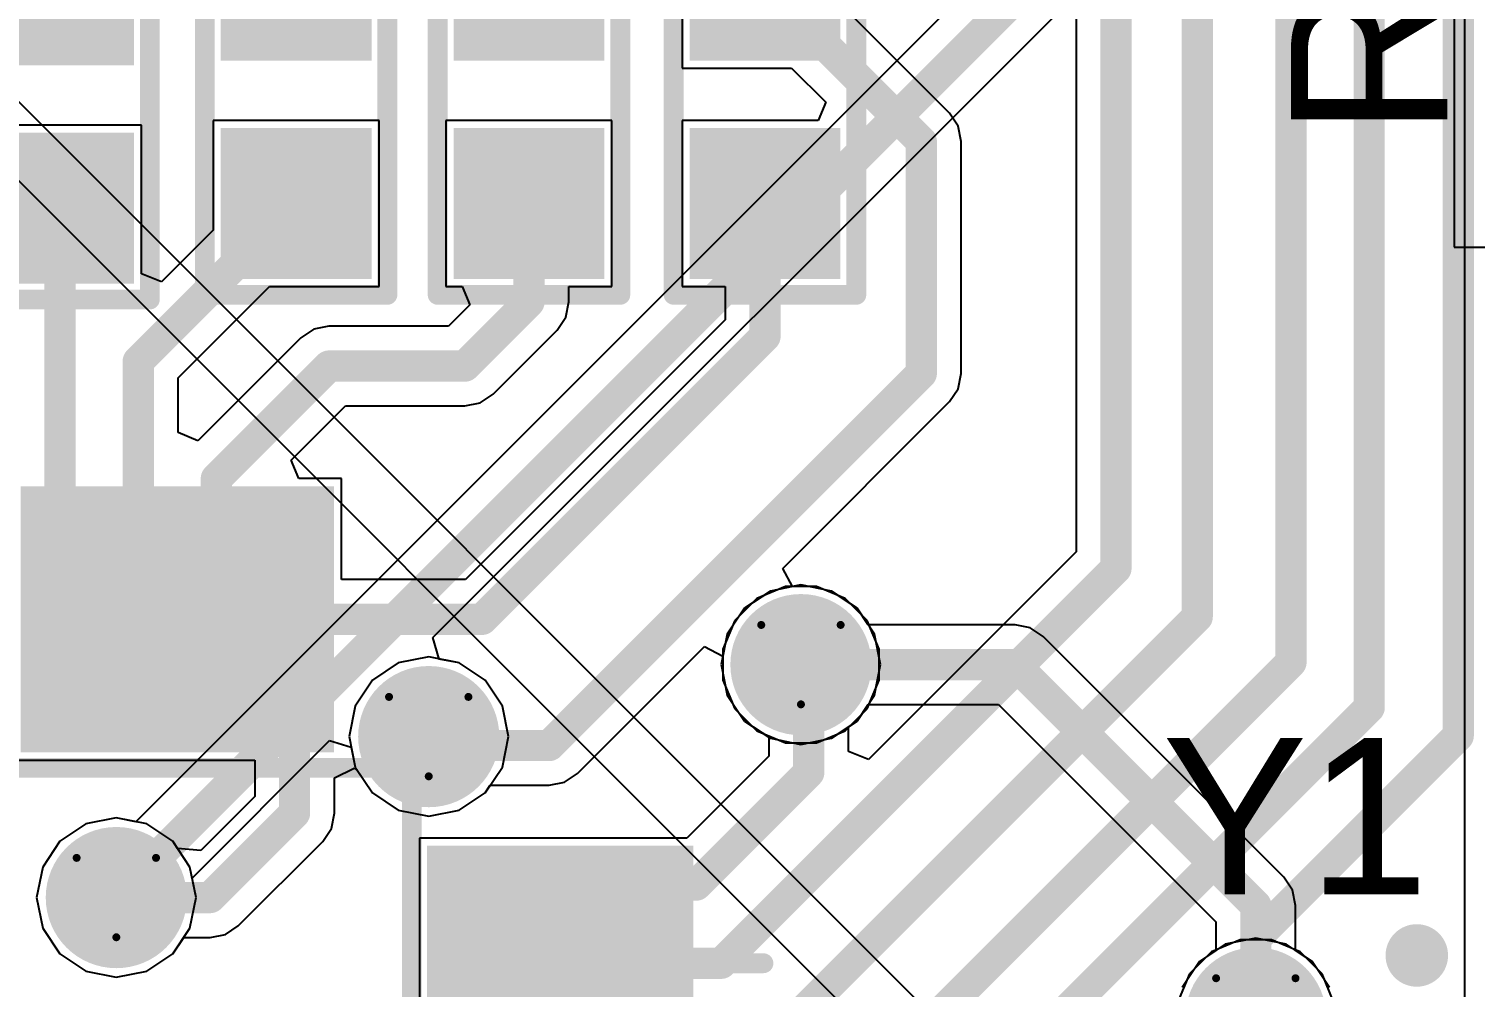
# Model space of a CAD drawing. Header units: inches. Extents: x -3 to 423, y -3 to 110.
# Drawn here: x 43.56 to 52.81, y 15.64 to 21.77 of the extents above; entities that cross this region are included whole.
import ezdxf

# ---------------------------------------------------------------- set-up
doc = ezdxf.new("R2010")
doc.units = ezdxf.units.IN
for name, color, linetype in [('Bottom Layer', 5, 'Continuous'), ('Bottom Solder', 6, 'Continuous'), ('Drill Drawing', 1, 'Continuous'), ('Mechanical 16', 56, 'Continuous'), ('Mechanical 6', 56, 'Continuous'), ('Mid Layer', 16, 'Continuous'), ('Mid Layer 2', 76, 'Continuous'), ('Top Layer', 1, 'Continuous'), ('Top Overlay', 2, 'Continuous'), ('Top Paste', 8, 'Continuous'), ('Top Solder', 216, 'Continuous'), ('Via Holes', 16, 'Continuous')]:
    doc.layers.add(name, color=color, linetype=linetype)
doc.styles.add('Arial', font='', dxfattribs={"height": 0.2})
doc.styles.get('Arial').set_extended_font_data('Arial')

# ---------------------------------------------------------------- blocks, each defined once
blk = doc.blocks.new('0603C_TBD_109')
at = {"layer": 'Top Layer'}
for points in [[(-0.381, 0.381), (0.381, 0.381), (0.381, -0.381), (-0.381, -0.381)], [(1.016, 0.381), (1.778, 0.381), (1.778, -0.381), (1.016, -0.381)]]:
    blk.add_hatch(color=1, dxfattribs=at).paths.add_polyline_path(points)
at = {"layer": 'Top Paste'}
for points in [[(-0.381, 0.381), (0.381, 0.381), (0.381, -0.381), (-0.381, -0.381)], [(1.016, 0.381), (1.778, 0.381), (1.778, -0.381), (1.016, -0.381)]]:
    blk.add_hatch(color=8, dxfattribs=at).paths.add_polyline_path(points)
at = {"layer": 'Top Solder'}
for points in [[(-0.4826, 0.4826), (0.4826, 0.4826), (0.4826, -0.4826), (-0.4826, -0.4826)], [(0.9144, 0.4826), (1.8796, 0.4826), (1.8796, -0.4826), (0.9144, -0.4826)]]:
    blk.add_hatch(color=216, dxfattribs=at).paths.add_polyline_path(points)
at = {"layer": 'Top Overlay'}
for points in [[(-0.5842, 0.5842, 0.127, 0.127, 0), (-0.5842, -0.5842, 0.127, 0.127, 0)], [(-0.5842, 0.5842, 0.127, 0.127, 0), (1.9812, 0.5842, 0.127, 0.127, 0)], [(1.9812, 0.5842, 0.127, 0.127, 0), (1.9812, -0.5842, 0.127, 0.127, 0)], [(-0.5842, -0.5842, 0.127, 0.127, 0), (1.9812, -0.5842, 0.127, 0.127, 0)]]:
    blk.add_lwpolyline(points, format="xyseb", dxfattribs=at)
for points in [[(-0.61595, 0.5842, 0.0635, 0.0635, 1), (-0.55245, 0.5842, 0.0635, 0.0635, 1)], [(-0.61595, 0.5842, 0.0635, 0.0635, 1), (-0.55245, 0.5842, 0.0635, 0.0635, 1)], [(1.94945, 0.5842, 0.0635, 0.0635, 1), (2.01295, 0.5842, 0.0635, 0.0635, 1)], [(1.94945, 0.5842, 0.0635, 0.0635, 1), (2.01295, 0.5842, 0.0635, 0.0635, 1)], [(-0.61595, -0.5842, 0.0635, 0.0635, 1), (-0.55245, -0.5842, 0.0635, 0.0635, 1)], [(-0.61595, -0.5842, 0.0635, 0.0635, 1), (-0.55245, -0.5842, 0.0635, 0.0635, 1)], [(1.94945, -0.5842, 0.0635, 0.0635, 1), (2.01295, -0.5842, 0.0635, 0.0635, 1)], [(1.94945, -0.5842, 0.0635, 0.0635, 1), (2.01295, -0.5842, 0.0635, 0.0635, 1)]]:
    blk.add_lwpolyline(points, format="xyseb", close=True, dxfattribs=at)
blk = doc.blocks.new('0603C_TBD_110')
at = {"layer": 'Top Layer'}
for points in [[(-0.381, 0.381), (0.381, 0.381), (0.381, -0.381), (-0.381, -0.381)], [(1.016, 0.381), (1.778, 0.381), (1.778, -0.381), (1.016, -0.381)]]:
    blk.add_hatch(color=1, dxfattribs=at).paths.add_polyline_path(points)
at = {"layer": 'Top Paste'}
for points in [[(-0.381, 0.381), (0.381, 0.381), (0.381, -0.381), (-0.381, -0.381)], [(1.016, 0.381), (1.778, 0.381), (1.778, -0.381), (1.016, -0.381)]]:
    blk.add_hatch(color=8, dxfattribs=at).paths.add_polyline_path(points)
at = {"layer": 'Top Solder'}
for points in [[(-0.4826, 0.4826), (0.4826, 0.4826), (0.4826, -0.4826), (-0.4826, -0.4826)], [(0.9144, 0.4826), (1.8796, 0.4826), (1.8796, -0.4826), (0.9144, -0.4826)]]:
    blk.add_hatch(color=216, dxfattribs=at).paths.add_polyline_path(points)
at = {"layer": 'Top Overlay'}
for points in [[(-0.5842, 0.5842, 0.127, 0.127, 0), (-0.5842, -0.5842, 0.127, 0.127, 0)], [(-0.5842, 0.5842, 0.127, 0.127, 0), (1.9812, 0.5842, 0.127, 0.127, 0)], [(1.9812, 0.5842, 0.127, 0.127, 0), (1.9812, -0.5842, 0.127, 0.127, 0)], [(-0.5842, -0.5842, 0.127, 0.127, 0), (1.9812, -0.5842, 0.127, 0.127, 0)]]:
    blk.add_lwpolyline(points, format="xyseb", dxfattribs=at)
for points in [[(-0.61595, 0.5842, 0.0635, 0.0635, 1), (-0.55245, 0.5842, 0.0635, 0.0635, 1)], [(-0.61595, 0.5842, 0.0635, 0.0635, 1), (-0.55245, 0.5842, 0.0635, 0.0635, 1)], [(1.94945, 0.5842, 0.0635, 0.0635, 1), (2.01295, 0.5842, 0.0635, 0.0635, 1)], [(1.94945, 0.5842, 0.0635, 0.0635, 1), (2.01295, 0.5842, 0.0635, 0.0635, 1)], [(-0.61595, -0.5842, 0.0635, 0.0635, 1), (-0.55245, -0.5842, 0.0635, 0.0635, 1)], [(-0.61595, -0.5842, 0.0635, 0.0635, 1), (-0.55245, -0.5842, 0.0635, 0.0635, 1)], [(1.94945, -0.5842, 0.0635, 0.0635, 1), (2.01295, -0.5842, 0.0635, 0.0635, 1)], [(1.94945, -0.5842, 0.0635, 0.0635, 1), (2.01295, -0.5842, 0.0635, 0.0635, 1)]]:
    blk.add_lwpolyline(points, format="xyseb", close=True, dxfattribs=at)
blk = doc.blocks.new('0603C_TBD_111')
at = {"layer": 'Top Layer'}
for points in [[(-0.381, 0.381), (0.381, 0.381), (0.381, -0.381), (-0.381, -0.381)], [(1.016, 0.381), (1.778, 0.381), (1.778, -0.381), (1.016, -0.381)]]:
    blk.add_hatch(color=1, dxfattribs=at).paths.add_polyline_path(points)
at = {"layer": 'Top Paste'}
for points in [[(-0.381, 0.381), (0.381, 0.381), (0.381, -0.381), (-0.381, -0.381)], [(1.016, 0.381), (1.778, 0.381), (1.778, -0.381), (1.016, -0.381)]]:
    blk.add_hatch(color=8, dxfattribs=at).paths.add_polyline_path(points)
at = {"layer": 'Top Solder'}
for points in [[(-0.4826, 0.4826), (0.4826, 0.4826), (0.4826, -0.4826), (-0.4826, -0.4826)], [(0.9144, 0.4826), (1.8796, 0.4826), (1.8796, -0.4826), (0.9144, -0.4826)]]:
    blk.add_hatch(color=216, dxfattribs=at).paths.add_polyline_path(points)
at = {"layer": 'Top Overlay'}
for points in [[(-0.5842, 0.5842, 0.127, 0.127, 0), (-0.5842, -0.5842, 0.127, 0.127, 0)], [(-0.5842, 0.5842, 0.127, 0.127, 0), (1.9812, 0.5842, 0.127, 0.127, 0)], [(1.9812, 0.5842, 0.127, 0.127, 0), (1.9812, -0.5842, 0.127, 0.127, 0)], [(-0.5842, -0.5842, 0.127, 0.127, 0), (1.9812, -0.5842, 0.127, 0.127, 0)]]:
    blk.add_lwpolyline(points, format="xyseb", dxfattribs=at)
for points in [[(-0.61595, 0.5842, 0.0635, 0.0635, 1), (-0.55245, 0.5842, 0.0635, 0.0635, 1)], [(-0.61595, 0.5842, 0.0635, 0.0635, 1), (-0.55245, 0.5842, 0.0635, 0.0635, 1)], [(1.94945, 0.5842, 0.0635, 0.0635, 1), (2.01295, 0.5842, 0.0635, 0.0635, 1)], [(1.94945, 0.5842, 0.0635, 0.0635, 1), (2.01295, 0.5842, 0.0635, 0.0635, 1)], [(-0.61595, -0.5842, 0.0635, 0.0635, 1), (-0.55245, -0.5842, 0.0635, 0.0635, 1)], [(-0.61595, -0.5842, 0.0635, 0.0635, 1), (-0.55245, -0.5842, 0.0635, 0.0635, 1)], [(1.94945, -0.5842, 0.0635, 0.0635, 1), (2.01295, -0.5842, 0.0635, 0.0635, 1)], [(1.94945, -0.5842, 0.0635, 0.0635, 1), (2.01295, -0.5842, 0.0635, 0.0635, 1)]]:
    blk.add_lwpolyline(points, format="xyseb", close=True, dxfattribs=at)
blk = doc.blocks.new('0603C_TBD_112')
at = {"layer": 'Top Layer'}
for points in [[(-0.381, 0.381), (0.381, 0.381), (0.381, -0.381), (-0.381, -0.381)], [(1.016, 0.381), (1.778, 0.381), (1.778, -0.381), (1.016, -0.381)]]:
    blk.add_hatch(color=1, dxfattribs=at).paths.add_polyline_path(points)
at = {"layer": 'Top Paste'}
for points in [[(-0.381, 0.381), (0.381, 0.381), (0.381, -0.381), (-0.381, -0.381)], [(1.016, 0.381), (1.778, 0.381), (1.778, -0.381), (1.016, -0.381)]]:
    blk.add_hatch(color=8, dxfattribs=at).paths.add_polyline_path(points)
at = {"layer": 'Top Solder'}
for points in [[(-0.4826, 0.4826), (0.4826, 0.4826), (0.4826, -0.4826), (-0.4826, -0.4826)], [(0.9144, 0.4826), (1.8796, 0.4826), (1.8796, -0.4826), (0.9144, -0.4826)]]:
    blk.add_hatch(color=216, dxfattribs=at).paths.add_polyline_path(points)
at = {"layer": 'Top Overlay'}
for points in [[(-0.5842, 0.5842, 0.127, 0.127, 0), (-0.5842, -0.5842, 0.127, 0.127, 0)], [(-0.5842, 0.5842, 0.127, 0.127, 0), (1.9812, 0.5842, 0.127, 0.127, 0)], [(1.9812, 0.5842, 0.127, 0.127, 0), (1.9812, -0.5842, 0.127, 0.127, 0)], [(-0.5842, -0.5842, 0.127, 0.127, 0), (1.9812, -0.5842, 0.127, 0.127, 0)]]:
    blk.add_lwpolyline(points, format="xyseb", dxfattribs=at)
for points in [[(-0.61595, 0.5842, 0.0635, 0.0635, 1), (-0.55245, 0.5842, 0.0635, 0.0635, 1)], [(-0.61595, 0.5842, 0.0635, 0.0635, 1), (-0.55245, 0.5842, 0.0635, 0.0635, 1)], [(1.94945, 0.5842, 0.0635, 0.0635, 1), (2.01295, 0.5842, 0.0635, 0.0635, 1)], [(1.94945, 0.5842, 0.0635, 0.0635, 1), (2.01295, 0.5842, 0.0635, 0.0635, 1)], [(-0.61595, -0.5842, 0.0635, 0.0635, 1), (-0.55245, -0.5842, 0.0635, 0.0635, 1)], [(-0.61595, -0.5842, 0.0635, 0.0635, 1), (-0.55245, -0.5842, 0.0635, 0.0635, 1)], [(1.94945, -0.5842, 0.0635, 0.0635, 1), (2.01295, -0.5842, 0.0635, 0.0635, 1)], [(1.94945, -0.5842, 0.0635, 0.0635, 1), (2.01295, -0.5842, 0.0635, 0.0635, 1)]]:
    blk.add_lwpolyline(points, format="xyseb", close=True, dxfattribs=at)
blk = doc.blocks.new('W5500_131')
at = {"layer": 'Top Layer'}
for points in [[(1.399921, 5.200142), (1.399921, 3.700018), (1.099947, 3.700018), (1.099947, 5.200142)], [(1.900047, 5.200142), (1.900047, 3.700018), (1.600073, 3.700018), (1.600073, 5.200142)], [(2.399919, 5.200142), (2.399919, 3.700018), (2.099945, 3.700018), (2.099945, 5.200142)], [(2.900045, 5.200142), (2.900045, 3.700018), (2.600071, 3.700018), (2.600071, 5.200142)], [(5.200142, 2.600071), (3.700018, 2.600071), (3.700018, 2.900045), (5.200142, 2.900045)], [(5.200142, 2.099945), (3.700018, 2.099945), (3.700018, 2.399919), (5.200142, 2.399919)]]:
    blk.add_hatch(color=1, dxfattribs=at).paths.add_polyline_path(points)
at = {"layer": 'Top Paste'}
for points in [[(1.399921, 5.200142), (1.399921, 3.700018), (1.099947, 3.700018), (1.099947, 5.200142)], [(1.900047, 5.200142), (1.900047, 3.700018), (1.600073, 3.700018), (1.600073, 5.200142)], [(2.399919, 5.200142), (2.399919, 3.700018), (2.099945, 3.700018), (2.099945, 5.200142)], [(2.900045, 5.200142), (2.900045, 3.700018), (2.600071, 3.700018), (2.600071, 5.200142)], [(5.200142, 2.600071), (3.700018, 2.600071), (3.700018, 2.900045), (5.200142, 2.900045)], [(5.200142, 2.099945), (3.700018, 2.099945), (3.700018, 2.399919), (5.200142, 2.399919)]]:
    blk.add_hatch(color=8, dxfattribs=at).paths.add_polyline_path(points)
at = {"layer": 'Top Solder'}
for points in [[(1.501521, 5.301742), (1.501521, 3.598418), (0.998347, 3.598418), (0.998347, 5.301742)], [(2.001647, 5.301742), (2.001647, 3.598418), (1.498473, 3.598418), (1.498473, 5.301742)], [(2.501519, 5.301742), (2.501519, 3.598418), (1.998345, 3.598418), (1.998345, 5.301742)], [(3.001645, 5.301742), (3.001645, 3.598418), (2.498471, 3.598418), (2.498471, 5.301742)], [(5.301742, 2.498471), (3.598418, 2.498471), (3.598418, 3.001645), (5.301742, 3.001645)], [(5.301742, 1.998345), (3.598418, 1.998345), (3.598418, 2.501519), (5.301742, 2.501519)]]:
    blk.add_hatch(color=216, dxfattribs=at).paths.add_polyline_path(points)
at = {"layer": 'Mechanical 16'}
for points in [[(-3.50012, 3.50012, 0.127, 0.127, 0), (3.50012, 3.50012, 0.127, 0.127, 0)], [(3.50012, -3.50012, 0.127, 0.127, 0), (3.50012, 3.50012, 0.127, 0.127, 0)]]:
    blk.add_lwpolyline(points, format="xyseb", dxfattribs=at)
blk.add_lwpolyline([(3.46837, 3.50012, 0.0635, 0.0635, 1), (3.53187, 3.50012, 0.0635, 0.0635, 1)], format="xyseb", close=True, dxfattribs=at)
blk.add_lwpolyline([(3.46837, 3.50012, 0.0635, 0.0635, 1), (3.53187, 3.50012, 0.0635, 0.0635, 1)], format="xyseb", close=True, dxfattribs=at)
at = {"layer": 'Mechanical 6'}
for points in [[(1.249934, 5.500116, 0.127, 0.127, 0), (1.249934, 5.999988, 0.127, 0.127, 0)], [(5.500116, 2.249932, 0.127, 0.127, 0), (5.750052, 2.249932, 0.127, 0.127, 0)]]:
    blk.add_lwpolyline(points, format="xyseb", dxfattribs=at)
for points in [[(1.218184, 5.999988, 0.0635, 0.0635, 1), (1.281684, 5.999988, 0.0635, 0.0635, 1)], [(1.218184, 5.500116, 0.0635, 0.0635, 1), (1.281684, 5.500116, 0.0635, 0.0635, 1)], [(5.468366, 2.249932, 0.0635, 0.0635, 1), (5.531866, 2.249932, 0.0635, 0.0635, 1)], [(5.718302, 2.249932, 0.0635, 0.0635, 1), (5.781802, 2.249932, 0.0635, 0.0635, 1)]]:
    blk.add_lwpolyline(points, format="xyseb", close=True, dxfattribs=at)

msp = doc.modelspace()

# ---------------------------------------------------------------- hatches: boundary and pattern name
at = {"layer": 'Bottom Layer'}
h = msp.add_hatch(color=5, dxfattribs=at)
edge = h.paths.add_edge_path()
edge.add_arc((48.5, 17.7), 0.35, 0, 360)
h = msp.add_hatch(color=5, dxfattribs=at)
edge = h.paths.add_edge_path()
edge.add_arc((46.1186, 17.2397), 0.35, 0, 360)
h = msp.add_hatch(color=5, dxfattribs=at)
edge = h.paths.add_edge_path()
edge.add_arc((44.12, 16.21), 0.35, 0, 360)
h = msp.add_hatch(color=5, dxfattribs=at)
edge = h.paths.add_edge_path()
edge.add_arc((51.41, 15.44), 0.35, 0, 360)
at = {"layer": 'Bottom Solder'}
h = msp.add_hatch(color=6, dxfattribs=at)
edge = h.paths.add_edge_path()
edge.add_arc((48.5, 17.7), 0.4516, 0, 360)
h = msp.add_hatch(color=6, dxfattribs=at)
edge = h.paths.add_edge_path()
edge.add_arc((46.1186, 17.2397), 0.4516, 0, 360)
h = msp.add_hatch(color=6, dxfattribs=at)
edge = h.paths.add_edge_path()
edge.add_arc((44.12, 16.21), 0.4516, 0, 360)
h = msp.add_hatch(color=6, dxfattribs=at)
edge = h.paths.add_edge_path()
edge.add_arc((51.41, 15.44), 0.4516, 0, 360)
at = {"layer": 'Mid Layer'}
h = msp.add_hatch(color=16, dxfattribs=at)
edge = h.paths.add_edge_path()
edge.add_arc((48.5, 17.7), 0.35, 0, 360)
h = msp.add_hatch(color=16, dxfattribs=at)
edge = h.paths.add_edge_path()
edge.add_arc((46.1186, 17.2397), 0.35, 0, 360)
h = msp.add_hatch(color=16, dxfattribs=at)
edge = h.paths.add_edge_path()
edge.add_arc((44.12, 16.21), 0.35, 0, 360)
h = msp.add_hatch(color=16, dxfattribs=at)
edge = h.paths.add_edge_path()
edge.add_arc((51.41, 15.44), 0.35, 0, 360)
at = {"layer": 'Mid Layer 2'}
h = msp.add_hatch(color=76, dxfattribs=at)
edge = h.paths.add_edge_path()
edge.add_arc((48.5, 17.7), 0.35, 0, 360)
h = msp.add_hatch(color=76, dxfattribs=at)
edge = h.paths.add_edge_path()
edge.add_arc((46.1186, 17.2397), 0.35, 0, 360)
h = msp.add_hatch(color=76, dxfattribs=at)
edge = h.paths.add_edge_path()
edge.add_arc((44.12, 16.21), 0.35, 0, 360)
h = msp.add_hatch(color=76, dxfattribs=at)
edge = h.paths.add_edge_path()
edge.add_arc((51.41, 15.44), 0.35, 0, 360)
at = {"layer": 'Top Layer'}
h = msp.add_hatch(color=1, dxfattribs=at)
edge = h.paths.add_edge_path()
edge.add_arc((48.5, 17.7), 0.35, 0, 360)
h = msp.add_hatch(color=1, dxfattribs=at)
edge = h.paths.add_edge_path()
edge.add_arc((46.1186, 17.2397), 0.35, 0, 360)
h = msp.add_hatch(color=1, dxfattribs=at)
edge = h.paths.add_edge_path()
edge.add_arc((44.12, 16.21), 0.35, 0, 360)
h = msp.add_hatch(color=1, dxfattribs=at)
edge = h.paths.add_edge_path()
edge.add_arc((51.41, 15.44), 0.35, 0, 360)
at = {"layer": 'Top Solder'}
h = msp.add_hatch(color=216, dxfattribs=at)
edge = h.paths.add_edge_path()
edge.add_arc((48.5, 17.7), 0.4516, 0, 360)
h = msp.add_hatch(color=216, dxfattribs=at)
edge = h.paths.add_edge_path()
edge.add_arc((46.1186, 17.2397), 0.4516, 0, 360)
h = msp.add_hatch(color=216, dxfattribs=at)
edge = h.paths.add_edge_path()
edge.add_arc((44.12, 16.21), 0.4516, 0, 360)
h = msp.add_hatch(color=216, dxfattribs=at)
edge = h.paths.add_edge_path()
edge.add_arc((51.41, 15.44), 0.4516, 0, 360)
at = {"layer": 'Via Holes'}
h = msp.add_hatch(color=7, dxfattribs=at)
edge = h.paths.add_edge_path()
edge.add_arc((48.5, 17.7), 0.25, 0, 360)
h = msp.add_hatch(color=7, dxfattribs=at)
edge = h.paths.add_edge_path()
edge.add_arc((46.1186, 17.2397), 0.25, 0, 360)
h = msp.add_hatch(color=7, dxfattribs=at)
edge = h.paths.add_edge_path()
edge.add_arc((44.12, 16.21), 0.25, 0, 360)
h = msp.add_hatch(color=7, dxfattribs=at)
edge = h.paths.add_edge_path()
edge.add_arc((51.41, 15.44), 0.25, 0, 360)

# ---------------------------------------------------------------- linework, layer by layer
at = {"layer": 'Bottom Layer'}
for p, q in [((52.7459, 24.3169), (52.7459, 5.4954)), ((51.575, 24.0255), (44.2445, 16.695)), ((46.1444, 17.8739), (52.0101, 23.7397)), ((48.3049, 18.171), (48.1395, 18.0605)), ((48.5, 18.2098), (48.3049, 18.171)), ((48.6951, 18.171), (48.5, 18.2098)), ((48.8605, 18.0605), (48.6951, 18.171)), ((48.1395, 18.0605), (48.029, 17.8951)), ((48.931, 17.9549), (48.8605, 18.0605)), ((49.87, 17.9549), (48.931, 17.9549)), ((49.9675, 17.9355), (49.87, 17.9549)), ((46.1862, 17.7361), (46.1444, 17.8739)), ((48.029, 17.8951), (47.9902, 17.7)), ((50.0502, 17.8802), (49.9675, 17.9355)), ((51.5902, 16.3402), (50.0502, 17.8802)), ((46.3137, 17.7107), (46.1862, 17.7361)), ((46.4791, 17.6002), (46.3137, 17.7107)), ((47.9902, 17.7), (48.029, 17.5049)), ((46.5896, 17.4348), (46.4791, 17.6002)), ((48.029, 17.5049), (48.1395, 17.3395)), ((46.6284, 17.2397), (46.5896, 17.4348)), ((48.8605, 17.3395), (48.931, 17.4451)), ((48.931, 17.4451), (49.7644, 17.4451)), ((49.7644, 17.4451), (51.1551, 16.0544)), ((48.1395, 17.3395), (48.3049, 17.229)), ((48.6951, 17.229), (48.8605, 17.3395)), ((44.605, 16.3345), (45.4844, 17.214)), ((45.4844, 17.214), (45.6222, 17.1722)), ((46.5896, 17.0446), (46.6284, 17.2397)), ((48.3049, 17.229), (48.5, 17.1902)), ((48.5, 17.1902), (48.6951, 17.229)), ((45.6222, 17.1722), (45.6476, 17.0446)), ((45.6476, 17.0446), (45.7581, 16.8792)), ((46.4791, 16.8792), (46.5896, 17.0446)), ((45.7581, 16.8792), (45.9235, 16.7687)), ((46.3137, 16.7687), (46.4791, 16.8792)), ((45.9235, 16.7687), (46.1186, 16.7299)), ((46.1186, 16.7299), (46.3137, 16.7687)), ((43.9249, 16.681), (43.7595, 16.5705)), ((44.12, 16.7198), (43.9249, 16.681)), ((44.2445, 16.695), (44.12, 16.7198)), ((43.7595, 16.5705), (43.649, 16.4051)), ((43.649, 16.4051), (43.6102, 16.21)), ((44.6298, 16.21), (44.605, 16.3345)), ((51.6455, 16.2575), (51.5902, 16.3402)), ((43.6102, 16.21), (43.649, 16.0149)), ((44.591, 16.0149), (44.6298, 16.21)), ((51.6649, 16.16), (51.6455, 16.2575)), ((51.6649, 15.871), (51.6649, 16.16)), ((43.649, 16.0149), (43.7595, 15.8495)), ((44.4805, 15.8495), (44.591, 16.0149)), ((51.1551, 16.0544), (51.1551, 15.871)), ((43.7595, 15.8495), (43.9249, 15.739)), ((44.3151, 15.739), (44.4805, 15.8495)), ((51.1551, 15.871), (51.0495, 15.8005)), ((51.7705, 15.8005), (51.6649, 15.871)), ((43.9249, 15.739), (44.12, 15.7002)), ((44.12, 15.7002), (44.3151, 15.739)), ((51.0495, 15.8005), (50.939, 15.6351)), ((51.881, 15.6351), (51.7705, 15.8005))]:
    msp.add_line(p, q, dxfattribs=at)
for points in [[(44.12, 16.21, 0.2, 0.2, 0), (51.8299, 23.9199, 0.2, 0.2, 0)], [(48.5, 17.7, 0.2, 0.2, 0), (49.87, 17.7, 0.2, 0.2, 0)], [(49.87, 17.7, 0.2, 0.2, 0), (51.41, 16.16, 0.2, 0.2, 0)], [(51.41, 15.44, 0.2, 0.2, 0), (51.41, 16.16, 0.2, 0.2, 0)]]:
    msp.add_lwpolyline(points, format="xyseb", dxfattribs=at)
for points in [[(48.45, 17.7, 0.1, 0.1, 1), (48.55, 17.7, 0.1, 0.1, 1)], [(49.82, 17.7, 0.1, 0.1, 1), (49.92, 17.7, 0.1, 0.1, 1)], [(49.82, 17.7, 0.1, 0.1, 1), (49.92, 17.7, 0.1, 0.1, 1)], [(44.07, 16.21, 0.1, 0.1, 1), (44.17, 16.21, 0.1, 0.1, 1)], [(51.36, 16.16, 0.1, 0.1, 1), (51.46, 16.16, 0.1, 0.1, 1)], [(51.36, 16.16, 0.1, 0.1, 1), (51.46, 16.16, 0.1, 0.1, 1)]]:
    msp.add_lwpolyline(points, format="xyseb", close=True, dxfattribs=at)
at = {"layer": 'Drill Drawing'}
for points in [[(48.246, 17.954, 0.0508, 0.0508, 0), (48.754, 17.954, 0.0508, 0.0508, 0)], [(48.246, 17.954, 0.0508, 0.0508, 0), (48.5, 17.446, 0.0508, 0.0508, 0)], [(48.5, 17.446, 0.0508, 0.0508, 0), (48.754, 17.954, 0.0508, 0.0508, 0)], [(45.8646, 17.4937, 0.0508, 0.0508, 0), (46.3726, 17.4937, 0.0508, 0.0508, 0)], [(45.8646, 17.4937, 0.0508, 0.0508, 0), (46.1186, 16.9857, 0.0508, 0.0508, 0)], [(46.1186, 16.9857, 0.0508, 0.0508, 0), (46.3726, 17.4937, 0.0508, 0.0508, 0)], [(43.866, 16.464, 0.0508, 0.0508, 0), (44.374, 16.464, 0.0508, 0.0508, 0)], [(43.866, 16.464, 0.0508, 0.0508, 0), (44.12, 15.956, 0.0508, 0.0508, 0)], [(44.12, 15.956, 0.0508, 0.0508, 0), (44.374, 16.464, 0.0508, 0.0508, 0)], [(51.156, 15.694, 0.0508, 0.0508, 0), (51.664, 15.694, 0.0508, 0.0508, 0)], [(51.156, 15.694, 0.0508, 0.0508, 0), (51.41, 15.186, 0.0508, 0.0508, 0)], [(51.41, 15.186, 0.0508, 0.0508, 0), (51.664, 15.694, 0.0508, 0.0508, 0)]]:
    msp.add_lwpolyline(points, format="xyseb", dxfattribs=at)
for points in [[(48.2333, 17.954, 0.0254, 0.0254, 1), (48.2587, 17.954, 0.0254, 0.0254, 1)], [(48.2333, 17.954, 0.0254, 0.0254, 1), (48.2587, 17.954, 0.0254, 0.0254, 1)], [(48.7413, 17.954, 0.0254, 0.0254, 1), (48.7667, 17.954, 0.0254, 0.0254, 1)], [(48.7413, 17.954, 0.0254, 0.0254, 1), (48.7667, 17.954, 0.0254, 0.0254, 1)], [(45.8519, 17.4937, 0.0254, 0.0254, 1), (45.8773, 17.4937, 0.0254, 0.0254, 1)], [(45.8519, 17.4937, 0.0254, 0.0254, 1), (45.8773, 17.4937, 0.0254, 0.0254, 1)], [(46.3599, 17.4937, 0.0254, 0.0254, 1), (46.3853, 17.4937, 0.0254, 0.0254, 1)], [(46.3599, 17.4937, 0.0254, 0.0254, 1), (46.3853, 17.4937, 0.0254, 0.0254, 1)], [(48.4873, 17.446, 0.0254, 0.0254, 1), (48.5127, 17.446, 0.0254, 0.0254, 1)], [(48.4873, 17.446, 0.0254, 0.0254, 1), (48.5127, 17.446, 0.0254, 0.0254, 1)], [(46.1059, 16.9857, 0.0254, 0.0254, 1), (46.1313, 16.9857, 0.0254, 0.0254, 1)], [(46.1059, 16.9857, 0.0254, 0.0254, 1), (46.1313, 16.9857, 0.0254, 0.0254, 1)], [(43.8533, 16.464, 0.0254, 0.0254, 1), (43.8787, 16.464, 0.0254, 0.0254, 1)], [(43.8533, 16.464, 0.0254, 0.0254, 1), (43.8787, 16.464, 0.0254, 0.0254, 1)], [(44.3613, 16.464, 0.0254, 0.0254, 1), (44.3867, 16.464, 0.0254, 0.0254, 1)], [(44.3613, 16.464, 0.0254, 0.0254, 1), (44.3867, 16.464, 0.0254, 0.0254, 1)], [(44.1073, 15.956, 0.0254, 0.0254, 1), (44.1327, 15.956, 0.0254, 0.0254, 1)], [(44.1073, 15.956, 0.0254, 0.0254, 1), (44.1327, 15.956, 0.0254, 0.0254, 1)], [(51.1433, 15.694, 0.0254, 0.0254, 1), (51.1687, 15.694, 0.0254, 0.0254, 1)], [(51.1433, 15.694, 0.0254, 0.0254, 1), (51.1687, 15.694, 0.0254, 0.0254, 1)], [(51.6513, 15.694, 0.0254, 0.0254, 1), (51.6767, 15.694, 0.0254, 0.0254, 1)], [(51.6513, 15.694, 0.0254, 0.0254, 1), (51.6767, 15.694, 0.0254, 0.0254, 1)]]:
    msp.add_lwpolyline(points, format="xyseb", close=True, dxfattribs=at)
at = {"layer": 'Mid Layer'}
for p, q in [((48.3049, 18.171), (48.1395, 18.0605)), ((48.5, 18.2098), (48.3049, 18.171)), ((48.6951, 18.171), (48.5, 18.2098)), ((48.8605, 18.0605), (48.6951, 18.171)), ((48.1395, 18.0605), (48.029, 17.8951)), ((48.971, 17.8951), (48.8605, 18.0605)), ((48.029, 17.8951), (47.9902, 17.7)), ((49.0098, 17.7), (48.971, 17.8951)), ((45.9235, 17.7107), (45.7581, 17.6002)), ((46.1186, 17.7495), (45.9235, 17.7107)), ((46.3137, 17.7107), (46.1186, 17.7495)), ((46.4791, 17.6002), (46.3137, 17.7107)), ((47.9902, 17.7), (48.029, 17.5049)), ((48.971, 17.5049), (49.0098, 17.7)), ((45.7581, 17.6002), (45.6476, 17.4348)), ((46.5896, 17.4348), (46.4791, 17.6002)), ((48.029, 17.5049), (48.1395, 17.3395)), ((48.8605, 17.3395), (48.971, 17.5049)), ((45.6476, 17.4348), (45.6088, 17.2397)), ((46.6284, 17.2397), (46.5896, 17.4348)), ((48.1395, 17.3395), (48.3049, 17.229)), ((48.6951, 17.229), (48.8605, 17.3395)), ((45.6088, 17.2397), (45.6476, 17.0446)), ((46.5896, 17.0446), (46.6284, 17.2397)), ((48.3049, 17.229), (48.5, 17.1902)), ((48.5, 17.1902), (48.6951, 17.229)), ((45.6476, 17.0446), (45.7581, 16.8792)), ((46.4791, 16.8792), (46.5896, 17.0446)), ((45.7581, 16.8792), (45.9235, 16.7687)), ((46.3137, 16.7687), (46.4791, 16.8792)), ((45.9235, 16.7687), (46.1186, 16.7299)), ((46.1186, 16.7299), (46.3137, 16.7687)), ((43.9249, 16.681), (43.7595, 16.5705)), ((44.12, 16.7198), (43.9249, 16.681)), ((44.3151, 16.681), (44.12, 16.7198)), ((44.4805, 16.5705), (44.3151, 16.681)), ((43.7595, 16.5705), (43.649, 16.4051)), ((44.591, 16.4051), (44.4805, 16.5705)), ((43.649, 16.4051), (43.6102, 16.21)), ((44.6298, 16.21), (44.591, 16.4051)), ((43.6102, 16.21), (43.649, 16.0149)), ((44.591, 16.0149), (44.6298, 16.21)), ((43.649, 16.0149), (43.7595, 15.8495)), ((44.4805, 15.8495), (44.591, 16.0149)), ((51.41, 15.9498), (51.2149, 15.911)), ((51.6051, 15.911), (51.41, 15.9498)), ((43.7595, 15.8495), (43.9249, 15.739)), ((44.3151, 15.739), (44.4805, 15.8495)), ((51.2149, 15.911), (51.0495, 15.8005)), ((51.7705, 15.8005), (51.6051, 15.911)), ((43.9249, 15.739), (44.12, 15.7002)), ((44.12, 15.7002), (44.3151, 15.739)), ((51.0495, 15.8005), (50.939, 15.6351)), ((51.881, 15.6351), (51.7705, 15.8005))]:
    msp.add_line(p, q, dxfattribs=at)
at = {"layer": 'Mid Layer 2'}
for p, q in [((52.68, 25.8399), (52.68, 20.3708)), ((42.6213, 21.6685), (48.5908, 15.699)), ((51.41, 13.3854), (43.2526, 21.5428)), ((52.68, 20.3708), (57.708, 20.3708)), ((48.4005, 18.2), (48.2168, 18.1239)), ((48.5995, 18.2), (48.4005, 18.2)), ((48.7832, 18.1239), (48.5995, 18.2)), ((48.2168, 18.1239), (48.0761, 17.9832)), ((48.9239, 17.9832), (48.7832, 18.1239)), ((48.0761, 17.9832), (48, 17.7995)), ((49, 17.7995), (48.9239, 17.9832)), ((48, 17.7995), (48, 17.6005)), ((49, 17.6005), (49, 17.7995)), ((48, 17.6005), (48.0761, 17.4168)), ((48.9239, 17.4168), (49, 17.6005)), ((48.0761, 17.4168), (48.2168, 17.2761)), ((48.7832, 17.2761), (48.9239, 17.4168)), ((48.2168, 17.2761), (48.4005, 17.2)), ((48.5995, 17.2), (48.7832, 17.2761)), ((48.4005, 17.2), (48.5995, 17.2)), ((43.9249, 16.681), (43.7595, 16.5705)), ((44.12, 16.7198), (43.9249, 16.681)), ((44.3151, 16.681), (44.12, 16.7198)), ((44.4805, 16.5705), (44.3151, 16.681)), ((43.7595, 16.5705), (43.649, 16.4051)), ((44.591, 16.4051), (44.4805, 16.5705)), ((43.649, 16.4051), (43.6102, 16.21)), ((44.6298, 16.21), (44.591, 16.4051)), ((43.6102, 16.21), (43.649, 16.0149)), ((44.591, 16.0149), (44.6298, 16.21)), ((43.649, 16.0149), (43.7595, 15.8495)), ((44.4805, 15.8495), (44.591, 16.0149)), ((51.3105, 15.94), (51.1268, 15.8639)), ((51.5095, 15.94), (51.3105, 15.94)), ((51.6932, 15.8639), (51.5095, 15.94)), ((43.7595, 15.8495), (43.9249, 15.739)), ((44.3151, 15.739), (44.4805, 15.8495)), ((51.1268, 15.8639), (50.9861, 15.7232)), ((51.8339, 15.7232), (51.6932, 15.8639)), ((43.9249, 15.739), (44.12, 15.7002)), ((44.12, 15.7002), (44.3151, 15.739)), ((48.5908, 15.699), (50.8254, 13.4644)), ((50.9861, 15.7232), (50.91, 15.5395)), ((51.91, 15.5395), (51.8339, 15.7232))]:
    msp.add_line(p, q, dxfattribs=at)
at = {"layer": 'Top Layer'}
for p, q in [((50.2602, 36.3793), (50.2602, 18.4207)), ((47.739, 22.578), (47.739, 21.516)), ((49.4502, 21.2273), (48.801, 21.8765)), ((47.739, 21.516), (48.4405, 21.516)), ((48.4405, 21.516), (48.6582, 21.2983)), ((48.6582, 21.2983), (48.6096, 21.181)), ((49.5054, 21.1446), (49.4502, 21.2273)), ((44.281, 21.151), (43.219, 21.151)), ((44.281, 20.2011), (44.281, 21.151)), ((45.801, 21.181), (44.739, 21.181)), ((44.739, 21.181), (44.739, 20.4795)), ((45.801, 20.119), (45.801, 21.181)), ((47.291, 21.181), (46.229, 21.181)), ((46.229, 21.181), (46.229, 20.119)), ((47.291, 20.119), (47.291, 21.181)), ((48.6096, 21.181), (47.739, 21.181)), ((47.739, 21.181), (47.739, 20.119)), ((49.5248, 21.0471), (49.5054, 21.1446)), ((49.5248, 19.5629), (49.5248, 21.0471)), ((44.739, 20.4795), (44.408, 20.1485)), ((44.408, 20.1485), (44.281, 20.2011)), ((44.515, 19.5345), (45.0995, 20.119)), ((45.0995, 20.119), (45.801, 20.119)), ((46.229, 20.119), (46.3326, 20.119)), ((46.3326, 20.119), (46.3812, 20.0017)), ((47.0149, 20.02), (47.0149, 20.119)), ((47.0149, 20.119), (47.291, 20.119)), ((47.739, 20.119), (48.0151, 20.119)), ((48.0151, 20.119), (48.0151, 19.9056)), ((46.3812, 20.0017), (46.2444, 19.8649)), ((46.9955, 19.9225), (47.0149, 20.02)), ((48.0151, 19.9056), (46.3545, 18.245)), ((46.9402, 19.8398), (46.9955, 19.9225)), ((45.3825, 19.8455), (45.2998, 19.7902)), ((45.48, 19.8649), (45.3825, 19.8455)), ((46.2444, 19.8649), (45.48, 19.8649)), ((46.5302, 19.4298), (46.9402, 19.8398)), ((45.2998, 19.7902), (44.642, 19.1324)), ((44.515, 19.185), (44.515, 19.5345)), ((49.5054, 19.4654), (49.5248, 19.5629)), ((46.4475, 19.3745), (46.5302, 19.4298)), ((49.4502, 19.3827), (49.5054, 19.4654)), ((45.238, 19.0075), (45.5856, 19.3551)), ((45.5856, 19.3551), (46.35, 19.3551)), ((46.35, 19.3551), (46.4475, 19.3745)), ((48.3836, 18.3161), (49.4502, 19.3827)), ((44.642, 19.1324), (44.515, 19.185)), ((45.2866, 18.8901), (45.238, 19.0075)), ((45.56, 18.8901), (45.2866, 18.8901)), ((45.56, 18.245), (45.56, 18.8901)), ((50.2602, 18.4207), (48.9319, 17.0924)), ((46.3545, 18.245), (45.56, 18.245)), ((48.4462, 18.1991), (48.3836, 18.3161)), ((48.5, 18.2098), (48.4462, 18.1991)), ((48.6951, 18.171), (48.5, 18.2098)), ((48.8605, 18.0605), (48.6951, 18.171)), ((48.971, 17.8951), (48.8605, 18.0605)), ((49.0098, 17.7), (48.971, 17.8951)), ((47.0702, 17.0028), (47.8839, 17.8164)), ((47.8839, 17.8164), (48.0009, 17.7538)), ((48.0009, 17.7538), (47.9902, 17.7)), ((47.9902, 17.7), (48.029, 17.5049)), ((48.971, 17.5049), (49.0098, 17.7)), ((48.029, 17.5049), (48.1395, 17.3395)), ((48.8605, 17.3395), (48.971, 17.5049)), ((48.1395, 17.3395), (48.2951, 17.2356)), ((48.8049, 17.3024), (48.8605, 17.3395)), ((48.8049, 17.145), (48.8049, 17.3024)), ((48.2951, 17.2356), (48.2951, 17.1156)), ((48.9319, 17.0924), (48.8049, 17.145)), ((43.0049, 17.09), (45.0052, 17.09)), ((45.0052, 17.09), (45.0052, 16.8556)), ((45.515, 16.9761), (45.642, 17.0374)), ((45.642, 17.0374), (45.6604, 17.0256)), ((45.6604, 17.0256), (45.7581, 16.8792)), ((48.2951, 17.1156), (47.7696, 16.59)), ((45.515, 16.7501), (45.515, 16.9761)), ((46.89, 16.9281), (46.9875, 16.9475)), ((46.9875, 16.9475), (47.0702, 17.0028)), ((45.0052, 16.8556), (44.6613, 16.5118)), ((45.7581, 16.8792), (45.9235, 16.7687)), ((46.3137, 16.7687), (46.4791, 16.8792)), ((46.4791, 16.8792), (46.5117, 16.9281)), ((46.5117, 16.9281), (46.89, 16.9281)), ((45.4956, 16.6525), (45.515, 16.7501)), ((45.9235, 16.7687), (46.1186, 16.7299)), ((46.1186, 16.7299), (46.3137, 16.7687)), ((43.9249, 16.681), (43.7595, 16.5705)), ((44.12, 16.7198), (43.9249, 16.681)), ((44.3151, 16.681), (44.12, 16.7198)), ((44.4805, 16.5705), (44.3151, 16.681)), ((43.7595, 16.5705), (43.649, 16.4051)), ((44.5118, 16.5237), (44.4805, 16.5705)), ((44.9002, 16.0298), (45.4403, 16.5698)), ((45.4403, 16.5698), (45.4956, 16.6525)), ((47.7696, 16.59), (46.06, 16.59)), ((46.06, 16.59), (46.06, 15.9901)), ((44.6613, 16.5118), (44.5118, 16.5237)), ((43.649, 16.4051), (43.6102, 16.21)), ((43.6102, 16.21), (43.649, 16.0149)), ((43.649, 16.0149), (43.7595, 15.8495)), ((44.8175, 15.9745), (44.9002, 16.0298)), ((44.4805, 15.8495), (44.551, 15.9551)), ((44.551, 15.9551), (44.72, 15.9551)), ((44.72, 15.9551), (44.8175, 15.9745)), ((46.06, 15.9901), (46.06, 14.9901)), ((43.7595, 15.8495), (43.9249, 15.739)), ((44.3151, 15.739), (44.4805, 15.8495)), ((43.9249, 15.739), (44.12, 15.7002)), ((44.12, 15.7002), (44.3151, 15.739))]:
    msp.add_line(p, q, dxfattribs=at)
for points in [[(52.7051, 17.2451, 0.2, 0.2, 0), (52.7051, 42.2204, 0.2, 0.2, 0)], [(52.1351, 17.4251, 0.2, 0.2, 0), (52.1351, 42.1335, 0.2, 0.2, 0)], [(51.6351, 17.7151, 0.2, 0.2, 0), (51.6351, 36.8014, 0.2, 0.2, 0)], [(51.0351, 18.0051, 0.2, 0.2, 0), (51.0351, 36.6649, 0.2, 0.2, 0)], [(50.5151, 18.3151, 0.2, 0.2, 0), (50.5151, 36.4849, 0.2, 0.2, 0)], [(48.27, 22.047, 0.2, 0.2, 0), (49.2699, 21.0471, 0.2, 0.2, 0)], [(49.2699, 19.5629, 0.2, 0.2, 0), (49.2699, 21.0471, 0.2, 0.2, 0)], [(44.2601, 19.64, 0.2, 0.2, 0), (45.27, 20.65, 0.2, 0.2, 0)], [(46.76, 20.02, 0.2, 0.2, 0), (46.76, 20.65, 0.2, 0.2, 0)], [(48.27, 19.8, 0.2, 0.2, 0), (48.27, 20.65, 0.2, 0.2, 0)], [(43.75, 20.62, 0.2, 0.2, 0), (43.7599, 20.6101, 0.2, 0.2, 0)], [(43.7599, 17.9901, 0.2, 0.2, 0), (43.7599, 20.6101, 0.2, 0.2, 0)], [(46.35, 19.61, 0.2, 0.2, 0), (46.76, 20.02, 0.2, 0.2, 0)], [(46.4601, 17.9901, 0.2, 0.2, 0), (48.27, 19.8, 0.2, 0.2, 0)], [(44.2601, 17.9901, 0.2, 0.2, 0), (44.2601, 19.64, 0.2, 0.2, 0)], [(44.7599, 18.8899, 0.2, 0.2, 0), (45.48, 19.61, 0.2, 0.2, 0)], [(45.48, 19.61, 0.2, 0.2, 0), (46.35, 19.61, 0.2, 0.2, 0)], [(46.89, 17.183, 0.2, 0.2, 0), (49.2699, 19.5629, 0.2, 0.2, 0)], [(44.7599, 17.9901, 0.2, 0.2, 0), (44.7599, 18.8899, 0.2, 0.2, 0)], [(47.9899, 15.7899, 0.2, 0.2, 0), (50.5151, 18.3151, 0.2, 0.2, 0)], [(45.2601, 16.7501, 0.2, 0.2, 0), (45.2601, 17.9901, 0.2, 0.2, 0)], [(45.2601, 17.9901, 0.2, 0.2, 0), (46.4601, 17.9901, 0.2, 0.2, 0)], [(48.3201, 15.2901, 0.2, 0.2, 0), (51.0351, 18.0051, 0.2, 0.2, 0)], [(48.5, 17.7, 0.2, 0.2, 0), (48.55, 17.65, 0.2, 0.2, 0)], [(48.7099, 14.7899, 0.2, 0.2, 0), (51.6351, 17.7151, 0.2, 0.2, 0)], [(48.55, 17.01, 0.2, 0.2, 0), (48.55, 17.65, 0.2, 0.2, 0)], [(49.0001, 14.2901, 0.2, 0.2, 0), (52.1351, 17.4251, 0.2, 0.2, 0)], [(51.41, 15.95, 0.2, 0.2, 0), (52.7051, 17.2451, 0.2, 0.2, 0)], [(46.08, 17.183, 0.2, 0.2, 0), (46.89, 17.183, 0.2, 0.2, 0)], [(47.8301, 16.2901, 0.2, 0.2, 0), (48.55, 17.01, 0.2, 0.2, 0)], [(44.72, 16.21, 0.2, 0.2, 0), (45.2601, 16.7501, 0.2, 0.2, 0)], [(46.9601, 16.2901, 0.2, 0.2, 0), (47.8301, 16.2901, 0.2, 0.2, 0)], [(44.12, 16.21, 0.2, 0.2, 0), (44.72, 16.21, 0.2, 0.2, 0)], [(51.41, 15.44, 0.2, 0.2, 0), (51.41, 15.95, 0.2, 0.2, 0)], [(46.9601, 15.7899, 0.2, 0.2, 0), (47.9899, 15.7899, 0.2, 0.2, 0)]]:
    msp.add_lwpolyline(points, format="xyseb", dxfattribs=at)
for points in [[(49.2199, 21.0471, 0.1, 0.1, 1), (49.3199, 21.0471, 0.1, 0.1, 1)], [(49.2199, 21.0471, 0.1, 0.1, 1), (49.3199, 21.0471, 0.1, 0.1, 1)], [(45.22, 20.65, 0.1, 0.1, 1), (45.32, 20.65, 0.1, 0.1, 1)], [(46.71, 20.65, 0.1, 0.1, 1), (46.81, 20.65, 0.1, 0.1, 1)], [(48.22, 20.65, 0.1, 0.1, 1), (48.32, 20.65, 0.1, 0.1, 1)], [(43.7, 20.62, 0.1, 0.1, 1), (43.8, 20.62, 0.1, 0.1, 1)], [(43.7099, 20.6101, 0.1, 0.1, 1), (43.8099, 20.6101, 0.1, 0.1, 1)], [(43.7099, 20.6101, 0.1, 0.1, 1), (43.8099, 20.6101, 0.1, 0.1, 1)], [(46.71, 20.02, 0.1, 0.1, 1), (46.81, 20.02, 0.1, 0.1, 1)], [(46.71, 20.02, 0.1, 0.1, 1), (46.81, 20.02, 0.1, 0.1, 1)], [(48.22, 19.8, 0.1, 0.1, 1), (48.32, 19.8, 0.1, 0.1, 1)], [(48.22, 19.8, 0.1, 0.1, 1), (48.32, 19.8, 0.1, 0.1, 1)], [(44.2101, 19.64, 0.1, 0.1, 1), (44.3101, 19.64, 0.1, 0.1, 1)], [(44.2101, 19.64, 0.1, 0.1, 1), (44.3101, 19.64, 0.1, 0.1, 1)], [(45.43, 19.61, 0.1, 0.1, 1), (45.53, 19.61, 0.1, 0.1, 1)], [(45.43, 19.61, 0.1, 0.1, 1), (45.53, 19.61, 0.1, 0.1, 1)], [(46.3, 19.61, 0.1, 0.1, 1), (46.4, 19.61, 0.1, 0.1, 1)], [(46.3, 19.61, 0.1, 0.1, 1), (46.4, 19.61, 0.1, 0.1, 1)], [(49.2199, 19.5629, 0.1, 0.1, 1), (49.3199, 19.5629, 0.1, 0.1, 1)], [(49.2199, 19.5629, 0.1, 0.1, 1), (49.3199, 19.5629, 0.1, 0.1, 1)], [(44.7099, 18.8899, 0.1, 0.1, 1), (44.8099, 18.8899, 0.1, 0.1, 1)], [(44.7099, 18.8899, 0.1, 0.1, 1), (44.8099, 18.8899, 0.1, 0.1, 1)], [(50.4651, 18.3151, 0.1, 0.1, 1), (50.5651, 18.3151, 0.1, 0.1, 1)], [(50.4651, 18.3151, 0.1, 0.1, 1), (50.5651, 18.3151, 0.1, 0.1, 1)], [(43.7099, 17.9901, 0.1, 0.1, 1), (43.8099, 17.9901, 0.1, 0.1, 1)], [(44.2101, 17.9901, 0.1, 0.1, 1), (44.3101, 17.9901, 0.1, 0.1, 1)], [(44.7099, 17.9901, 0.1, 0.1, 1), (44.8099, 17.9901, 0.1, 0.1, 1)], [(45.2101, 17.9901, 0.1, 0.1, 1), (45.3101, 17.9901, 0.1, 0.1, 1)], [(45.2101, 17.9901, 0.1, 0.1, 1), (45.3101, 17.9901, 0.1, 0.1, 1)], [(46.4101, 17.9901, 0.1, 0.1, 1), (46.5101, 17.9901, 0.1, 0.1, 1)], [(46.4101, 17.9901, 0.1, 0.1, 1), (46.5101, 17.9901, 0.1, 0.1, 1)], [(50.9851, 18.0051, 0.1, 0.1, 1), (51.0851, 18.0051, 0.1, 0.1, 1)], [(50.9851, 18.0051, 0.1, 0.1, 1), (51.0851, 18.0051, 0.1, 0.1, 1)], [(48.45, 17.7, 0.1, 0.1, 1), (48.55, 17.7, 0.1, 0.1, 1)], [(51.5851, 17.7151, 0.1, 0.1, 1), (51.6851, 17.7151, 0.1, 0.1, 1)], [(51.5851, 17.7151, 0.1, 0.1, 1), (51.6851, 17.7151, 0.1, 0.1, 1)], [(48.5, 17.65, 0.1, 0.1, 1), (48.6, 17.65, 0.1, 0.1, 1)], [(48.5, 17.65, 0.1, 0.1, 1), (48.6, 17.65, 0.1, 0.1, 1)], [(52.0851, 17.4251, 0.1, 0.1, 1), (52.1851, 17.4251, 0.1, 0.1, 1)], [(52.0851, 17.4251, 0.1, 0.1, 1), (52.1851, 17.4251, 0.1, 0.1, 1)], [(52.6551, 17.2451, 0.1, 0.1, 1), (52.7551, 17.2451, 0.1, 0.1, 1)], [(52.6551, 17.2451, 0.1, 0.1, 1), (52.7551, 17.2451, 0.1, 0.1, 1)], [(46.03, 17.183, 0.1, 0.1, 1), (46.13, 17.183, 0.1, 0.1, 1)], [(46.84, 17.183, 0.1, 0.1, 1), (46.94, 17.183, 0.1, 0.1, 1)], [(46.84, 17.183, 0.1, 0.1, 1), (46.94, 17.183, 0.1, 0.1, 1)], [(48.5, 17.01, 0.1, 0.1, 1), (48.6, 17.01, 0.1, 0.1, 1)], [(48.5, 17.01, 0.1, 0.1, 1), (48.6, 17.01, 0.1, 0.1, 1)], [(45.2101, 16.7501, 0.1, 0.1, 1), (45.3101, 16.7501, 0.1, 0.1, 1)], [(45.2101, 16.7501, 0.1, 0.1, 1), (45.3101, 16.7501, 0.1, 0.1, 1)], [(46.9101, 16.2901, 0.1, 0.1, 1), (47.0101, 16.2901, 0.1, 0.1, 1)], [(47.7801, 16.2901, 0.1, 0.1, 1), (47.8801, 16.2901, 0.1, 0.1, 1)], [(47.7801, 16.2901, 0.1, 0.1, 1), (47.8801, 16.2901, 0.1, 0.1, 1)], [(44.07, 16.21, 0.1, 0.1, 1), (44.17, 16.21, 0.1, 0.1, 1)], [(44.67, 16.21, 0.1, 0.1, 1), (44.77, 16.21, 0.1, 0.1, 1)], [(44.67, 16.21, 0.1, 0.1, 1), (44.77, 16.21, 0.1, 0.1, 1)], [(51.36, 15.95, 0.1, 0.1, 1), (51.46, 15.95, 0.1, 0.1, 1)], [(51.36, 15.95, 0.1, 0.1, 1), (51.46, 15.95, 0.1, 0.1, 1)], [(46.9101, 15.7899, 0.1, 0.1, 1), (47.0101, 15.7899, 0.1, 0.1, 1)], [(47.9399, 15.7899, 0.1, 0.1, 1), (48.0399, 15.7899, 0.1, 0.1, 1)], [(47.9399, 15.7899, 0.1, 0.1, 1), (48.0399, 15.7899, 0.1, 0.1, 1)]]:
    msp.add_lwpolyline(points, format="xyseb", close=True, dxfattribs=at)
at = {"layer": 'Top Overlay'}
for points in [[(52.54, 15.8399, 0.2, 0.2, 1), (52.34, 15.8399, 0.2, 0.2, 1)], [(52.29, 15.8399, 0.1, 0.1, 1), (52.39, 15.8399, 0.1, 0.1, 1)], [(52.49, 15.8399, 0.1, 0.1, 1), (52.59, 15.8399, 0.1, 0.1, 1)]]:
    msp.add_lwpolyline(points, format="xyseb", close=True, dxfattribs=at)

# ---------------------------------------------------------------- block references
at = {"rotation": 90}
for name, p in [('0603C_TBD_111', (45.27, 20.65)), ('0603C_TBD_110', (46.76, 20.65)), ('0603C_TBD_109', (48.27, 20.65)), ('0603C_TBD_112', (43.75, 20.62))]:
    msp.add_blockref(name, p, dxfattribs=at)
msp.add_blockref('W5500_131', (42.51, 13.54))

# ---------------------------------------------------------------- texts
at = {"layer": 'Top Overlay', "style": 'Arial'}
msp.add_text('R2', height=1, rotation=90, dxfattribs=at).set_placement((52.6349, 21.0731))
msp.add_text('Y1', height=1, dxfattribs=at).set_placement((50.81, 16.23))

doc.saveas('drawing.dxf')
